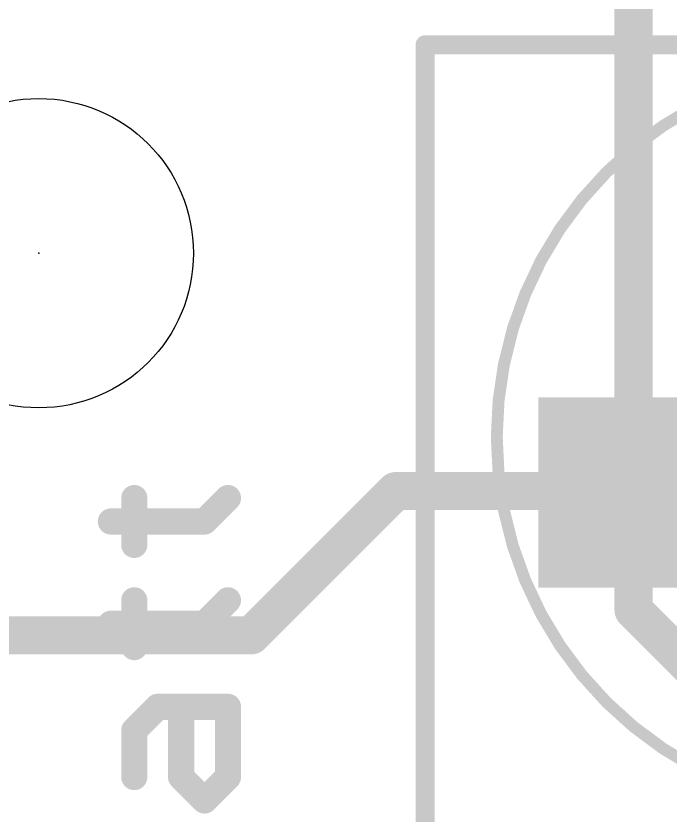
# Model space of a CAD drawing. Extents: x -0.1 to 38.2, y -26.7 to 20.4.
# Drawn here: x 9.92 to 16.9, y 4.16 to 12.69 of the extents above; entities that cross this region are included whole.
import ezdxf

# ---------------------------------------------------------------- set-up
doc = ezdxf.new("R2010")
doc.units = 0
for name, color, linetype in [('1', 12, 'CONTINUOUS'), ('17', 110, 'CONTINUOUS'), ('20', 53, 'CONTINUOUS'), ('21', 41, 'CONTINUOUS'), ('23', 53, 'CONTINUOUS'), ('51', 53, 'CONTINUOUS')]:
    doc.layers.add(name, color=color, linetype=linetype)

# ---------------------------------------------------------------- blocks, each defined once
blk = doc.blocks.new('SQUAREP')
blk.add_solid([(-0.5, -0.5), (0.5, -0.5), (-0.5, 0.5), (0.5, 0.5)])

msp = doc.modelspace()

# ---------------------------------------------------------------- linework, layer by layer
at = {"layer": '1', "const_width": 0.4064}
for points in [[(16.51, 7.605), (16.51, 13.97)], [(12.43, 6.08), (13.97, 7.62)], [(13.97, 7.62), (16.495, 7.62)], [(16.495, 7.62), (16.51, 7.605)], [(16.51, 7.605), (16.51, 6.35)], [(16.51, 6.35), (17.78, 5.08)], [(6.35, 6.08), (12.43, 6.08)]]:
    msp.add_lwpolyline(points, dxfattribs=at)
at = {"layer": '1', "const_width": 0.2032}
for points in [[(13.97, 7.7216, 1), (13.97, 7.5184)], [(14.0418, 7.5482, 1), (13.8982, 7.6918)], [(16.5668, 7.6918, 1), (16.4232, 7.5482)], [(16.6116, 7.605, 1), (16.4084, 7.605)], [(16.4382, 7.5332, 1), (16.5818, 7.6768)], [(16.495, 7.5184, 1), (16.495, 7.7216)], [(16.4084, 7.605, 1), (16.6116, 7.605)], [(16.5818, 6.4218, 1), (16.4382, 6.2782)], [(16.4084, 6.35, 1), (16.6116, 6.35)], [(12.3582, 6.1518, 1), (12.5018, 6.0082)], [(12.43, 5.9784, 1), (12.43, 6.1816)]]:
    msp.add_lwpolyline(points, format="xyb", dxfattribs=at)
at = {"layer": '20'}
msp.add_circle((10.16, 10.16), 1.651, dxfattribs=at)
at = {"layer": '21'}
for points, const_width in [([(23.815, 12.385), (14.285, 12.385)], 0.2032), ([(14.285, 12.385), (14.285, 2.855)], 0.2032), ([(11.1794, 7.0455), (11.1794, 7.5454)], 0.2794), ([(11.9293, 7.2954), (12.1793, 7.5454)], 0.2794), ([(10.9294, 7.2954), (11.9293, 7.2954)], 0.2794), ([(11.1794, 5.954), (11.1794, 6.454)], 0.2794), ([(11.9293, 6.204), (12.1793, 6.454)], 0.2794), ([(10.9294, 6.204), (11.9293, 6.204)], 0.2794), ([(11.1794, 5.0668), (11.4294, 5.3168)], 0.2794), ([(11.4294, 5.3168), (12.1793, 5.3168)], 0.2794), ([(11.6793, 4.5668), (11.6793, 5.3168)], 0.2794), ([(12.1793, 5.3168), (12.1793, 4.5668)], 0.2794), ([(11.1794, 4.5668), (11.1794, 5.0668)], 0.2794), ([(11.9293, 4.3169), (11.6793, 4.5668)], 0.2794), ([(12.1793, 4.5668), (11.9293, 4.3169)], 0.2794)]:
    msp.add_lwpolyline(points, dxfattribs=dict(at, const_width=const_width))
for points, const_width in [([(14.285, 12.4358, 1), (14.285, 12.3342)], 0.1016), ([(14.3358, 12.385, 1), (14.2342, 12.385)], 0.1016), ([(11.2492, 7.5454, 1), (11.1095, 7.5454)], 0.1397), ([(12.2287, 7.496, 1), (12.1299, 7.5948)], 0.1397), ([(10.9294, 7.3653, 1), (10.9294, 7.2256)], 0.1397), ([(11.9293, 7.2256, 1), (11.9293, 7.3653)], 0.1397), ([(11.8799, 7.3448, 1), (11.9787, 7.246)], 0.1397), ([(11.1095, 7.0455, 1), (11.2492, 7.0455)], 0.1397), ([(11.2492, 6.454, 1), (11.1095, 6.454)], 0.1397), ([(12.2287, 6.4046, 1), (12.1299, 6.5034)], 0.1397), ([(10.9294, 6.2738, 1), (10.9294, 6.1341)], 0.1397), ([(11.8799, 6.2534, 1), (11.9787, 6.1546)], 0.1397), ([(11.9293, 6.1341, 1), (11.9293, 6.2738)], 0.1397), ([(11.1095, 5.954, 1), (11.2492, 5.954)], 0.1397), ([(11.4294, 5.3866, 1), (11.4294, 5.2469)], 0.1397), ([(11.4788, 5.2674, 1), (11.38, 5.3662)], 0.1397), ([(11.7492, 5.3168, 1), (11.6095, 5.3168)], 0.1397), ([(12.2492, 5.3168, 1), (12.1095, 5.3168)], 0.1397), ([(12.1793, 5.2469, 1), (12.1793, 5.3866)], 0.1397), ([(11.2492, 5.0668, 1), (11.1095, 5.0668)], 0.1397), ([(11.13, 5.1162, 1), (11.2288, 5.0174)], 0.1397), ([(11.7287, 4.6162, 1), (11.6299, 4.5174)], 0.1397), ([(12.2287, 4.5174, 1), (12.1299, 4.6162)], 0.1397), ([(11.1095, 4.5668, 1), (11.2492, 4.5668)], 0.1397), ([(11.6095, 4.5668, 1), (11.7492, 4.5668)], 0.1397), ([(12.1095, 4.5668, 1), (12.2492, 4.5668)], 0.1397), ([(11.8799, 4.3662, 1), (11.9787, 4.2675)], 0.1397), ([(11.8799, 4.2675, 1), (11.9787, 4.3662)], 0.1397)]:
    msp.add_lwpolyline(points, format="xyb", dxfattribs=dict(at, const_width=const_width))
at = {"layer": '23'}
msp.add_point((10.16, 10.16), dxfattribs=at)
at = {"layer": '51', "const_width": 0.127}
msp.add_lwpolyline([(19.05, 4.195, 1), (19.05, 12.195, 1), (19.05, 4.195)], format="xyb", dxfattribs=at)

# ---------------------------------------------------------------- block references
at = {"layer": '17', "xscale": 2.032, "yscale": 2.032}
msp.add_blockref('SQUAREP', (16.51, 7.605), dxfattribs=at)
msp.add_blockref('SQUAREP', (16.51, 7.605), dxfattribs=at)

doc.saveas('drawing.dxf')
